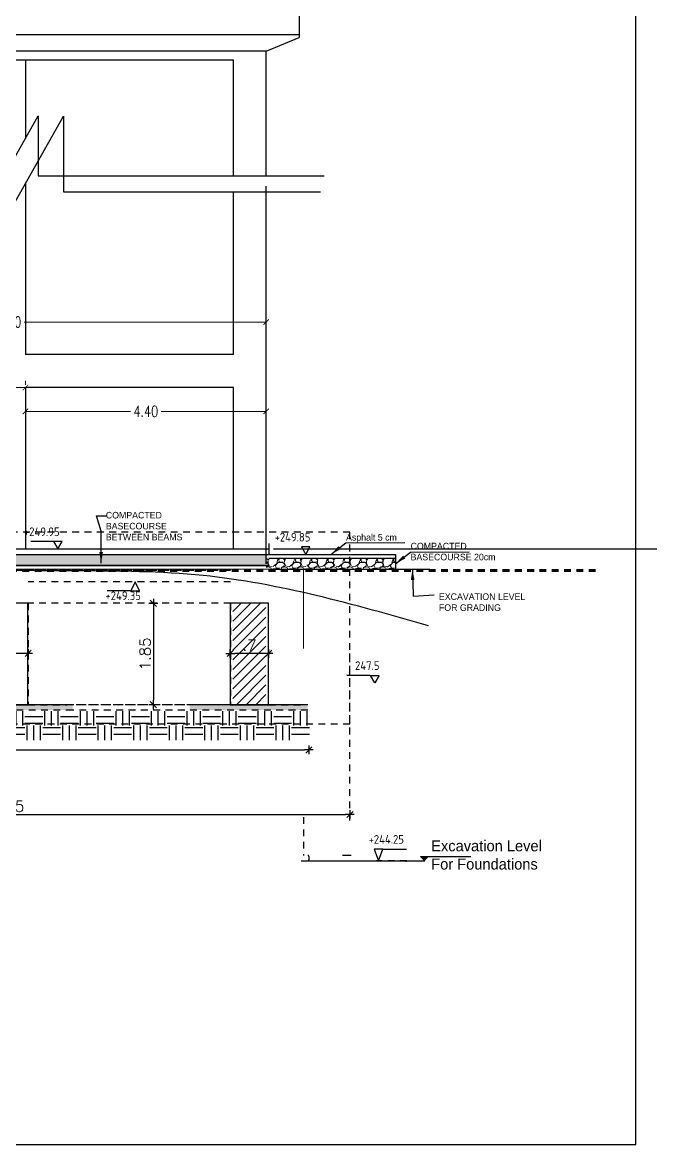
# Model space of a CAD drawing. Extents: x 166525 to 167198, y 178739 to 179747.
# Drawn here: x 166638.02 to 166649.5, y 179219.67 to 179240.17 of the extents above; entities that cross this region are included whole.
import ezdxf

# ---------------------------------------------------------------- set-up
doc = ezdxf.new("R2010")
doc.units = 0
doc.header["$MEASUREMENT"] = 0
for name, pattern in [('AUSGEZOGEN', [0]), ('HIDDEN2', [0.1875, 0.125, -0.0625]), ('VONLAYER', [0])]:
    doc.linetypes.add(name, pattern=pattern)
doc.layers.get('0').update_dxf_attribs({"linetype": 'CONTINUOUS'})
doc.layers.get('DEFPOINTS').update_dxf_attribs({"linetype": 'CONTINUOUS'})
doc.layers.add('BEAM', color=6, linetype='CONTINUOUS', lineweight=13)
for name, color, linetype in [('EBENE0', 7, 'AUSGEZOGEN'), ('HATH', 253, 'CONTINUOUS'), ('Line 1', 2, 'CONTINUOUS')]:
    doc.layers.add(name, color=color, linetype=linetype)
doc.styles.add('DIM', font='simplex.shx', dxfattribs={"width": 0.75})
doc.styles.add('ISO8', font='iso8')
doc.styles.add('ROMAND10', font='ROMAND.shx', dxfattribs={"height": 0.2})
doc.dimstyles.new('1-100-layout', dxfattribs={"dimtxt": 0.2, "dimasz": 0.08, "dimexe": 0.18, "dimexo": 0.0625, "dimgap": 0.05, "dimtad": 1, "dimzin": 12, "dimdsep": 46, "dimtxsty": 'ROMAND10', "dimblk": '2', "dimcen": 0, "dimdle": 0.15, "dimse1": 1, "dimse2": 1, "dimclrd": 256, "dimclre": 9, "dimclrt": 1, "dimazin": 0, "dimtfac": 1, "dimtix": 1, "dimtofl": 0, "dimtmove": 2, "dimatfit": 0, "dimldrblk": '2', "dimfxl": 1, "dimtolj": 1, "dimtzin": 0, "dimlwd": -1, "dimlwe": -1, "dimarcsym": 0})
doc.dimstyles.new('MUTASIM', dxfattribs={"dimscale": 0.9995, "dimtxt": 0.2, "dimasz": 0.1, "dimexe": 0.05, "dimexo": 0.12, "dimgap": 0.05, "dimtad": 0, "dimzin": 0, "dimdsep": 46, "dimtxsty": 'DIM', "dimblk": 'ARCHTICK', "dimcen": 0.09, "dimclrd": 35, "dimclre": 33, "dimclrt": 256, "dimazin": 0, "dimtfac": 1, "dimtofl": 0, "dimtmove": 1, "dimatfit": 3, "dimfxl": 0.18, "dimtolj": 1, "dimtzin": 0, "dimlwd": 13, "dimlwe": 9, "dimarcsym": 0})
doc.dimstyles.get("Standard").update_dxf_attribs({"dimtxt": 0.18, "dimasz": 0.2, "dimexe": 0.2, "dimexo": 0.1, "dimgap": 0.1, "dimtad": 0, "dimzin": 0, "dimdsep": 46, "dimtxsty": 'Standard', "dimcen": 0.1, "dimse1": 1, "dimse2": 1, "dimclrd": 8, "dimadec": 0, "dimazin": 0, "dimtfac": 1, "dimtofl": 0, "dimtmove": 2, "dimatfit": 3, "dimfxl": 1, "dimtolj": 1, "dimtzin": 0, "dimarcsym": 0})

# ---------------------------------------------------------------- blocks, each defined once
blk = doc.blocks.new('2')
for p, q in [((1, 0), (-1, 0)), ((0.71, 0.71), (-0.71, -0.71)), ((0, 1), (0, -1))]:
    blk.add_line(p, q)
blk = doc.blocks.new('*D839')
at = {"transparency": 16777216}
blk.add_line((166632.336, 179226.877), (166643.176, 179226.877), dxfattribs=at)
at = {"layer": 'DEFPOINTS', "color": 0, "linetype": 'Continuous', "transparency": 16777216}
for p in [(166632.256, 179228.386), (166643.256, 179228.356), (166643.256, 179226.877)]:
    blk.add_point(p, dxfattribs=at)
at = {"linetype": 'Continuous', "transparency": 16777216, "xscale": 0.08, "yscale": 0.08, "zscale": 0.08, "rotation": 180}
blk.add_blockref('2', (166632.256, 179226.877), dxfattribs=at)
at = {"linetype": 'Continuous', "transparency": 16777216, "xscale": 0.08, "yscale": 0.08, "zscale": 0.08}
blk.add_blockref('2', (166643.256, 179226.877), dxfattribs=at)
at = {"color": 1, "linetype": 'Continuous', "transparency": 16777216, "insert": (166637.756, 179227.027), "char_height": 0.2, "attachment_point": 5, "style": 'ROMAND10'}
blk.add_mtext('\\A1;11', dxfattribs=at)
blk = doc.blocks.new('*D840')
at = {"transparency": 16777216}
blk.add_line((166631.586, 179225.698), (166643.926, 179225.698), dxfattribs=at)
at = {"layer": 'DEFPOINTS', "color": 0, "linetype": 'Continuous', "transparency": 16777216}
for p in [(166631.506, 179229.674), (166644.006, 179229.674), (166644.006, 179225.698)]:
    blk.add_point(p, dxfattribs=at)
at = {"linetype": 'Continuous', "transparency": 16777216, "xscale": 0.08, "yscale": 0.08, "zscale": 0.08, "rotation": 180}
blk.add_blockref('2', (166631.506, 179225.698), dxfattribs=at)
at = {"linetype": 'Continuous', "transparency": 16777216, "xscale": 0.08, "yscale": 0.08, "zscale": 0.08}
blk.add_blockref('2', (166644.006, 179225.698), dxfattribs=at)
at = {"color": 1, "linetype": 'Continuous', "transparency": 16777216, "insert": (166637.756, 179225.848), "char_height": 0.2, "attachment_point": 5, "style": 'ROMAND10'}
blk.add_mtext('\\A1;12.5', dxfattribs=at)
blk = doc.blocks.new('*D848')
at = {"transparency": 16777216}
blk.add_line((166638.046, 179228.641), (166637.506, 179228.641), dxfattribs=at)
at = {"layer": 'DEFPOINTS', "color": 0, "linetype": 'Continuous', "transparency": 16777216}
for p in [(166637.426, 179228.776), (166638.126, 179228.775), (166637.426, 179228.641)]:
    blk.add_point(p, dxfattribs=at)
at = {"linetype": 'Continuous', "transparency": 16777216, "xscale": 0.08, "yscale": 0.08, "zscale": 0.08, "rotation": 180}
blk.add_blockref('2', (166637.426, 179228.641), dxfattribs=at)
at = {"linetype": 'Continuous', "transparency": 16777216, "xscale": 0.08, "yscale": 0.08, "zscale": 0.08}
blk.add_blockref('2', (166638.126, 179228.641), dxfattribs=at)
at = {"color": 1, "linetype": 'Continuous', "transparency": 16777216, "insert": (166637.776, 179228.791), "char_height": 0.2, "attachment_point": 5, "style": 'ROMAND10'}
blk.add_mtext('\\A1;.7', dxfattribs=at)
blk = doc.blocks.new('*D849')
at = {"transparency": 16777216}
blk.add_line((166642.44, 179228.641), (166641.9, 179228.641), dxfattribs=at)
at = {"layer": 'DEFPOINTS', "color": 0, "linetype": 'Continuous', "transparency": 16777216}
for p in [(166641.82, 179228.776), (166642.52, 179228.775), (166641.82, 179228.641)]:
    blk.add_point(p, dxfattribs=at)
at = {"linetype": 'Continuous', "transparency": 16777216, "xscale": 0.08, "yscale": 0.08, "zscale": 0.08, "rotation": 180}
blk.add_blockref('2', (166641.82, 179228.641), dxfattribs=at)
at = {"linetype": 'Continuous', "transparency": 16777216, "xscale": 0.08, "yscale": 0.08, "zscale": 0.08}
blk.add_blockref('2', (166642.52, 179228.641), dxfattribs=at)
at = {"color": 1, "linetype": 'Continuous', "transparency": 16777216, "insert": (166642.17, 179228.791), "char_height": 0.2, "attachment_point": 5, "style": 'ROMAND10'}
blk.add_mtext('\\A1;.7', dxfattribs=at)
blk = doc.blocks.new('*D850')
at = {"transparency": 16777216}
blk.add_line((166640.414, 179229.477), (166640.414, 179227.784), dxfattribs=at)
at = {"layer": 'DEFPOINTS', "color": 0, "linetype": 'Continuous', "transparency": 16777216}
for p in [(166641.094, 179229.557), (166640.414, 179227.704), (166641.094, 179227.704)]:
    blk.add_point(p, dxfattribs=at)
at = {"linetype": 'Continuous', "transparency": 16777216, "xscale": 0.08, "yscale": 0.08, "zscale": 0.08}
for p, rotation in [((166640.414, 179229.557), 90), ((166640.414, 179227.704), 270)]:
    blk.add_blockref('2', p, dxfattribs=dict(at, rotation=rotation))
at = {"color": 1, "linetype": 'Continuous', "transparency": 16777216, "insert": (166640.264, 179228.631), "char_height": 0.2, "attachment_point": 5, "rotation": 90, "style": 'ROMAND10'}
blk.add_mtext('\\A1;1.85', dxfattribs=at)
blk = doc.blocks.new('_ARCHTICK')
at = {"color": 0, "linetype": 'ByBlock', "const_width": 0.15}
blk.add_lwpolyline([(-0.5, -0.5), (0.5, 0.5)], dxfattribs=at)
blk = doc.blocks.new('*D861')
at = {"layer": 'BEAM', "color": 33, "linetype": 'Continuous', "lineweight": 9, "transparency": 16777216}
for p, q in [((166642.476, 179233.38), (166642.476, 179233.014)), ((166638.076, 179233.184), (166638.076, 179233.114))]:
    blk.add_line(p, q, dxfattribs=at)
at = {"layer": 'BEAM', "color": 35, "linetype": 'Continuous', "lineweight": 13, "transparency": 16777216}
for p, q in [((166638.076, 179233.064), (166639.998, 179233.064)), ((166642.476, 179233.064), (166640.555, 179233.064))]:
    blk.add_line(p, q, dxfattribs=at)
at = {"layer": 'DEFPOINTS', "color": 0, "linetype": 'Continuous', "transparency": 16777216}
for p in [(166642.476, 179233.5), (166638.076, 179233.064), (166642.476, 179233.064)]:
    blk.add_point(p, dxfattribs=at)
at = {"layer": 'BEAM', "color": 35, "linetype": 'Continuous', "lineweight": 13, "transparency": 16777216, "xscale": 0.09995000000000001, "yscale": 0.09995000000000001, "zscale": 0.09995000000000001, "rotation": 180}
blk.add_blockref('_ARCHTICK', (166638.076, 179233.064), dxfattribs=at)
at = {"layer": 'BEAM', "color": 35, "linetype": 'Continuous', "lineweight": 13, "transparency": 16777216, "xscale": 0.09995000000000001, "yscale": 0.09995000000000001, "zscale": 0.09995000000000001}
blk.add_blockref('_ARCHTICK', (166642.476, 179233.064), dxfattribs=at)
at = {"layer": 'BEAM', "linetype": 'Continuous', "transparency": 16777216, "insert": (166640.276, 179233.064), "char_height": 0.1999, "attachment_point": 5, "style": 'DIM'}
blk.add_mtext('\\A1;4.40', dxfattribs=at)
blk = doc.blocks.new('*D862')
at = {"layer": 'BEAM', "color": 33, "linetype": 'Continuous', "lineweight": 9, "transparency": 16777216}
for p, q in [((166633.076, 179233.62), (166633.076, 179233.55)), ((166638.076, 179233.62), (166638.076, 179233.55))]:
    blk.add_line(p, q, dxfattribs=at)
at = {"layer": 'BEAM', "color": 35, "linetype": 'Continuous', "lineweight": 13, "transparency": 16777216}
for p, q in [((166633.076, 179233.5), (166635.298, 179233.5)), ((166638.076, 179233.5), (166635.855, 179233.5))]:
    blk.add_line(p, q, dxfattribs=at)
at = {"layer": 'DEFPOINTS', "color": 0, "linetype": 'Continuous', "transparency": 16777216}
for p in [(166633.076, 179233.5), (166633.076, 179233.5), (166638.076, 179233.5)]:
    blk.add_point(p, dxfattribs=at)
at = {"layer": 'BEAM', "color": 35, "linetype": 'Continuous', "lineweight": 13, "transparency": 16777216, "xscale": 0.09995000000000001, "yscale": 0.09995000000000001, "zscale": 0.09995000000000001, "rotation": 180}
blk.add_blockref('_ARCHTICK', (166633.076, 179233.5), dxfattribs=at)
at = {"layer": 'BEAM', "color": 35, "linetype": 'Continuous', "lineweight": 13, "transparency": 16777216, "xscale": 0.09995000000000001, "yscale": 0.09995000000000001, "zscale": 0.09995000000000001}
blk.add_blockref('_ARCHTICK', (166638.076, 179233.5), dxfattribs=at)
at = {"layer": 'BEAM', "linetype": 'Continuous', "transparency": 16777216, "insert": (166635.576, 179233.5), "char_height": 0.1999, "attachment_point": 5, "style": 'DIM'}
blk.add_mtext('\\A1;5.00', dxfattribs=at)
blk = doc.blocks.new('*D863')
at = {"layer": 'BEAM', "color": 33, "linetype": 'Continuous', "lineweight": 9, "transparency": 16777216}
for p, q in [((166642.476, 179234.934), (166642.476, 179234.646)), ((166633.076, 179234.16), (166633.076, 179234.746))]:
    blk.add_line(p, q, dxfattribs=at)
at = {"layer": 'BEAM', "color": 35, "linetype": 'Continuous', "lineweight": 13, "transparency": 16777216}
for p, q in [((166633.076, 179234.696), (166637.498, 179234.696)), ((166642.476, 179234.696), (166638.055, 179234.696))]:
    blk.add_line(p, q, dxfattribs=at)
at = {"layer": 'DEFPOINTS', "color": 0, "linetype": 'Continuous', "transparency": 16777216}
for p in [(166642.476, 179235.054), (166642.476, 179234.696), (166633.076, 179234.04)]:
    blk.add_point(p, dxfattribs=at)
at = {"layer": 'BEAM', "color": 35, "linetype": 'Continuous', "lineweight": 13, "transparency": 16777216, "xscale": 0.09995000000000001, "yscale": 0.09995000000000001, "zscale": 0.09995000000000001, "rotation": 180}
blk.add_blockref('_ARCHTICK', (166633.076, 179234.696), dxfattribs=at)
at = {"layer": 'BEAM', "color": 35, "linetype": 'Continuous', "lineweight": 13, "transparency": 16777216, "xscale": 0.09995000000000001, "yscale": 0.09995000000000001, "zscale": 0.09995000000000001}
blk.add_blockref('_ARCHTICK', (166642.476, 179234.696), dxfattribs=at)
at = {"layer": 'BEAM', "linetype": 'Continuous', "transparency": 16777216, "insert": (166637.776, 179234.696), "char_height": 0.1999, "attachment_point": 5, "style": 'DIM'}
blk.add_mtext('\\A1;9.40', dxfattribs=at)

msp = doc.modelspace()

# ---------------------------------------------------------------- hatches: boundary and pattern name
h = msp.add_hatch()
h.set_pattern_fill('AR-CONC', color=8, scale=0.02, style=0)
h.set_pattern_definition([(50, (166359.8787, 179195.08438), (0.143452037, -0.012550427), [0.015, -0.165]), (355, (166359.8787, 179195.08438), (-0.02775027, 0.15043843), [0.012, -0.132]), (100.4514, (166359.89066, 179195.08334), (0.115701876, 0.13788791), [0.01274804, -0.14022842]), (46.1842, (166359.8787, 179195.12438), (0.21344821, -0.0331038), [0.0225, -0.2475]), (96.6356, (166359.89649, 179195.12162), (0.18693254, 0.19482357), [0.01912206, -0.2103426]), (351.1842, (166359.8787, 179195.12438), (0.18693239, 0.19482372), [0.018, -0.198]), (21, (166359.8987, 179195.11438), (0.11938141, -0.08052378), [0.015, -0.165]), (326, (166359.8987, 179195.11438), (0.04866307, 0.14503001), [0.012, -0.132]), (71.4514, (166359.90865, 179195.10767), (0.168044526, 0.0645061), [0.01274804, -0.14022842]), (37.5, (166359.8787, 179195.08438), (0.002431971, 0.066578771), [0, -0.1304, 0, -0.134, 0, -0.1325]), (7.5, (166359.8787, 179195.08438), (0.052613907, 0.078882342), [0, -0.0764, 0, -0.1274, 0, -0.0505]), (327.5, (166359.8341, 179195.08438), (0.106764487, -0.004510974), [0, -0.05, 0, -0.156, 0, -0.207]), (317.5, (166359.8141, 179195.08438), (0.116637234, 0.020020996), [0, -0.065, 0, -0.1036, 0, -0.147])])
h.paths.add_polyline_path([(166634.43634, 179227.7039), (166632.27634, 179227.7039), (166632.27634, 179227.6039), (166634.43634, 179227.6039)])
h.paths.add_polyline_path([(166638.93634, 179227.7039), (166636.57634, 179227.7039), (166636.57634, 179227.6039), (166638.93634, 179227.6039)])
h.paths.add_polyline_path([(166643.23634, 179227.7039), (166641.07634, 179227.7039), (166641.07634, 179227.6039), (166643.23634, 179227.6039)])
at = {"linetype": 'Continuous'}
h = msp.add_hatch(dxfattribs=at)
h.set_pattern_fill('EARTH', color=8, scale=1.3, style=0)
h.set_pattern_definition([(0, (-1015.78436, -246.7339), (0.325, 0.325), [0.325, -0.325]), (0, (-1015.78436, -246.612), (0.325, 0.325), [0.325, -0.325]), (0, (-1015.78436, -246.49014), (0.325, 0.325), [0.325, -0.325]), (90, (-1015.74373, -246.4495), (-0.325, 0.325), [0.325, -0.325]), (90, (-1015.62186, -246.4495), (-0.325, 0.325), [0.325, -0.325]), (90, (-1015.49998, -246.4495), (-0.325, 0.325), [0.325, -0.325])])
h.paths.add_polyline_path([(166632.27634, 179227.58709), (166632.27634, 179227.05311), (166643.26872, 179227.05311), (166643.26872, 179227.58709)])
at = {"linetype": 'VONLAYER'}
msp.add_hatch(color=256, dxfattribs=at).paths.add_polyline_path([(166645.29746, 179224.92939), (166645.37371, 179224.85209), (166645.37377, 179224.85209), (166645.45213, 179224.92939)])
at = {"layer": 'HATH', "linetype": 'Continuous'}
h = msp.add_hatch(dxfattribs=at)
h.set_pattern_fill('ANSI31', color=256)
h.set_pattern_definition([(45, (8.79252, 2.05383), (-0.08838834765, 0.08838834765), [])])
h.paths.add_polyline_path([(166642.46886, 179229.5572), (166641.86886, 179229.5572), (166641.86886, 179227.7039), (166642.46886, 179227.7039)])
at = {"layer": 'Line 1', "lineweight": 5}
h = msp.add_hatch(dxfattribs=at)
h.set_pattern_fill('GRAVEL', color=256, scale=0.3, style=0)
h.set_pattern_definition([(228.0128, (166005.127063, 179109.333317), (-2.39999946965, -2.7000004025), [0.0403608, -3.9957264]), (184.9697, (166005.100063, 179109.303317), (3.60000031546, 0.2999973921), [0.0692604, -6.8567775]), (132.5104, (166005.031063, 179109.297317), (2.9999972155, -3.30000260216), [0.0488364, -4.8348096]), (267.2737, (166004.914063, 179109.222317), (0.29999880532, 6.0000000885), [0.0630714, -6.2440674]), (292.8337, (166004.911063, 179109.159317), (-1.50000297163, 3.59999892353), [0.0618465, -6.1228119]), (357.2737, (166004.935063, 179109.102317), (-6.0000000885, 0.29999880532), [0.0630714, -6.2440674]), (37.6942, (166004.998063, 179109.099317), (-3.90000220369, -2.99999712155), [0.0834087, -8.2574547]), (72.2553, (166005.064063, 179109.150317), (2.10000322881, 6.59999886937), [0.0787464, -7.7958963]), (121.4296, (166005.088063, 179109.225317), (-2.40000247025, 3.89999851095), [0.063285, -6.2652219]), (175.2364, (166005.055063, 179109.279317), (3.3000002839, -0.2999974598), [0.0722496, -3.5402289]), (222.3974, (166004.983063, 179109.285317), (-3.60000220532, -3.2999976246), [0.0934344, -9.2500125]), (138.8141, (166005.211063, 179109.219317), (-2.100000884, 1.799999194), [0.0318903, -3.1571532]), (171.4692, (166005.187063, 179109.240317), (3.89999948544, -0.600002373), [0.0606711, -6.0064533]), (225, (166005.12706, 179109.24932), (-3e-17, -0.30000009), [0.0424263, -0.3818376]), (203.1986, (166005.106063, 179109.285317), (1.4999999192, 0.6000003976), [0.0228474, -2.2618845]), (291.8014, (166005.085063, 179109.27632), (-0.299999973, 0.900000082), [0.0323109, -1.5832386]), (30.9638, (166005.097063, 179109.246317), (0.8999994067, 0.600000745), [0.0524787, -1.6968069]), (161.5651, (166005.14206, 179109.27332), (0.60000013, -0.299999521), [0.0379473, -0.9107361]), (16.3895, (166004.911063, 179109.276317), (3.00000065952, 0.89999781295), [0.05316, -5.2628535]), (70.3462, (166004.962063, 179109.291317), (-1.1999985742, -3.3000006407), [0.0445983, -4.4152224]), (293.1986, (166005.142063, 179109.333317), (-0.6000003976, 1.4999999192), [0.0456945, -2.2390374]), (343.6105, (166005.160063, 179109.291317), (-3.00000065952, 0.89999781295), [0.05316, -5.2628535]), (339.444, (166004.911063, 179109.090317), (-1.5000005534, 0.599998799), [0.051264, -2.5119372]), (294.7751, (166004.959063, 179109.072317), (-1.4999976568, 3.30000102655), [0.0429534, -4.2523929]), (66.8014, (166005.145063, 179109.033317), (0.6000003976, 1.4999999192), [0.0456945, -2.2390374]), (17.354, (166005.163063, 179109.075317), (-3.90000060573, -1.1999983507), [0.0502893, -4.9786272]), (69.444, (166004.998063, 179109.033317), (-0.599998799, -1.5000005534), [0.025632, -2.5375692]), (101.3099, (166005.127063, 179109.03332), (-0.2999992896, 1.2000002257), [0.015297, -1.5144087]), (165.9638, (166005.12406, 179109.04832), (0.900000164, -0.299999417), [0.0618465, -1.175085]), (186.009, (166005.064063, 179109.063317), (2.99999992527, 0.29999979524), [0.057315, -5.6741769]), (303.6901, (166005.09706, 179109.21932), (-0.3000004, 0.599999867), [0.0432666, -1.0383987]), (353.1572, (166005.121063, 179109.183317), (5.09999980964, -0.60000239938), [0.0755382, -7.4782689]), (60.9454, (166005.196063, 179109.174317), (-1.2000000082, -2.1000001154), [0.0308868, -3.0578022]), (90, (166005.21106, 179109.20132), (-0.3, 0.3), [0.018, -0.282]), (120.2564, (166005.058063, 179109.072317), (1.19999846604, -2.10000073676), [0.0416772, -4.126056]), (48.0128, (166005.037063, 179109.108317), (2.39999946965, 2.7000004025), [0.0807216, -3.9553656]), (0, (166005.09106, 179109.16832), (0.3, 0.3), [0.078, -0.222]), (325.3048, (166005.169063, 179109.168317), (-2.9999982777, 2.1000025829), [0.0474342, -4.6959822]), (254.0546, (166005.208063, 179109.141317), (-0.2999999668, -1.200000038), [0.0436806, -2.1403524]), (207.646, (166005.196063, 179109.099317), (-5.69999874215, -3.00000231395), [0.0711195, -7.0408422]), (175.4261, (166005.133063, 179109.066317), (-3.9000001675, 0.29999844035), [0.0752397, -7.4487222])])
h.paths.add_polyline_path([(166633.07634, 179230.45007), (166633.07634, 179230.25007), (166642.47634, 179230.25007), (166642.47634, 179230.45007)])
h = msp.add_hatch(dxfattribs=at)
h.set_pattern_fill('GRAVEL', color=256, scale=0.3, style=0)
h.set_pattern_definition([(228.0128, (166014.527063, 179109.263317), (-2.39999946965, -2.7000004025), [0.0403608, -3.9957264]), (184.9697, (166014.500063, 179109.233317), (3.60000031546, 0.2999973921), [0.0692604, -6.8567775]), (132.5104, (166014.431063, 179109.227317), (2.9999972155, -3.30000260216), [0.0488364, -4.8348096]), (267.2737, (166014.314063, 179109.152317), (0.29999880532, 6.0000000885), [0.0630714, -6.2440674]), (292.8337, (166014.311063, 179109.089317), (-1.50000297163, 3.59999892353), [0.0618465, -6.1228119]), (357.2737, (166014.335063, 179109.032317), (-6.0000000885, 0.29999880532), [0.0630714, -6.2440674]), (37.6942, (166014.398063, 179109.029317), (-3.90000220369, -2.99999712155), [0.0834087, -8.2574547]), (72.2553, (166014.464063, 179109.080317), (2.10000322881, 6.59999886937), [0.0787464, -7.7958963]), (121.4296, (166014.488063, 179109.155317), (-2.40000247025, 3.89999851095), [0.063285, -6.2652219]), (175.2364, (166014.455063, 179109.209317), (3.3000002839, -0.2999974598), [0.0722496, -3.5402289]), (222.3974, (166014.383063, 179109.215317), (-3.60000220532, -3.2999976246), [0.0934344, -9.2500125]), (138.8141, (166014.611063, 179109.149317), (-2.100000884, 1.799999194), [0.0318903, -3.1571532]), (171.4692, (166014.587063, 179109.170317), (3.89999948544, -0.600002373), [0.0606711, -6.0064533]), (225, (166014.52706, 179109.17932), (-3e-17, -0.30000009), [0.0424263, -0.3818376]), (203.1986, (166014.506063, 179109.215317), (1.4999999192, 0.6000003976), [0.0228474, -2.2618845]), (291.8014, (166014.485063, 179109.20632), (-0.299999973, 0.900000082), [0.0323109, -1.5832386]), (30.9638, (166014.497063, 179109.176317), (0.8999994067, 0.600000745), [0.0524787, -1.6968069]), (161.5651, (166014.54206, 179109.20332), (0.60000013, -0.299999521), [0.0379473, -0.9107361]), (16.3895, (166014.311063, 179109.206317), (3.00000065952, 0.89999781295), [0.05316, -5.2628535]), (70.3462, (166014.362063, 179109.221317), (-1.1999985742, -3.3000006407), [0.0445983, -4.4152224]), (293.1986, (166014.542063, 179109.263317), (-0.6000003976, 1.4999999192), [0.0456945, -2.2390374]), (343.6105, (166014.560063, 179109.221317), (-3.00000065952, 0.89999781295), [0.05316, -5.2628535]), (339.444, (166014.311063, 179109.020317), (-1.5000005534, 0.599998799), [0.051264, -2.5119372]), (294.7751, (166014.359063, 179109.002317), (-1.4999976568, 3.30000102655), [0.0429534, -4.2523929]), (66.8014, (166014.545063, 179108.963317), (0.6000003976, 1.4999999192), [0.0456945, -2.2390374]), (17.354, (166014.563063, 179109.005317), (-3.90000060573, -1.1999983507), [0.0502893, -4.9786272]), (69.444, (166014.398063, 179108.963317), (-0.599998799, -1.5000005534), [0.025632, -2.5375692]), (101.3099, (166014.527063, 179108.96332), (-0.2999992896, 1.2000002257), [0.015297, -1.5144087]), (165.9638, (166014.52406, 179108.97832), (0.900000164, -0.299999417), [0.0618465, -1.175085]), (186.009, (166014.464063, 179108.993317), (2.99999992527, 0.29999979524), [0.057315, -5.6741769]), (303.6901, (166014.49706, 179109.14932), (-0.3000004, 0.599999867), [0.0432666, -1.0383987]), (353.1572, (166014.521063, 179109.113317), (5.09999980964, -0.60000239938), [0.0755382, -7.4782689]), (60.9454, (166014.596063, 179109.104317), (-1.2000000082, -2.1000001154), [0.0308868, -3.0578022]), (90, (166014.61106, 179109.13132), (-0.3, 0.3), [0.018, -0.282]), (120.2564, (166014.458063, 179109.002317), (1.19999846604, -2.10000073676), [0.0416772, -4.126056]), (48.0128, (166014.437063, 179109.038317), (2.39999946965, 2.7000004025), [0.0807216, -3.9553656]), (0, (166014.49106, 179109.09832), (0.3, 0.3), [0.078, -0.222]), (325.3048, (166014.569063, 179109.098317), (-2.9999982777, 2.1000025829), [0.0474342, -4.6959822]), (254.0546, (166014.608063, 179109.071317), (-0.2999999668, -1.200000038), [0.0436806, -2.1403524]), (207.646, (166014.596063, 179109.029317), (-5.69999874215, -3.00000231395), [0.0711195, -7.0408422]), (175.4261, (166014.533063, 179108.996317), (-3.9000001675, 0.29999844035), [0.0752397, -7.4487222])])
h.paths.add_polyline_path([(166644.83985, 179230.18007), (166644.83985, 179230.38007), (166642.47634, 179230.38007), (166642.47634, 179230.18007)])

# ---------------------------------------------------------------- linework, layer by layer
for p, q in [((166636.84809, 179235.88237), (166638.3099, 179238.46545)), ((166637.26592, 179235.79558), (166638.77198, 179238.46007)), ((166638.3099, 179238.46545), (166638.3099, 179237.36955)), ((166638.77198, 179238.46007), (166638.77198, 179237.07572)), ((166638.3099, 179237.36955), (166643.53642, 179237.36955)), ((166638.77198, 179237.07572), (166643.46751, 179237.07572)), ((166642.52634, 179230.65007), (166642.52634, 179230.45007)), ((166633.07634, 179230.45007), (166642.52634, 179230.45007))]:
    msp.add_line(p, q)
at = {"color": 2, "linetype": 'Continuous'}
for p, q in [((166642.52634, 179230.45007), (166644.83985, 179230.45007)), ((166642.6083, 179230.55007), (166661.53342, 179230.55007)), ((166644.83985, 179230.45007), (166644.83985, 179230.38007)), ((166642.52634, 179230.38007), (166644.83985, 179230.38007)), ((166642.52634, 179230.18007), (166645.46805, 179230.18007)), ((166644.83985, 179230.38007), (166644.83985, 179230.18007))]:
    msp.add_line(p, q, dxfattribs=at)
at = {"linetype": 'VONLAYER'}
for p, q in [((166643.11836, 179224.85007), (166644.5307, 179224.85206)), ((166644.02681, 179224.95007), (166643.87213, 179224.95007)), ((166644.5307, 179224.85206), (166645.37374, 179224.85206)), ((166645.29746, 179224.92939), (166645.37374, 179224.85206)), ((166645.29746, 179224.92939), (166645.45213, 179224.92939)), ((166645.45213, 179224.92939), (166646.21419, 179224.92939))]:
    msp.add_line(p, q, dxfattribs=at)
at = {"color": 2, "linetype": 'Continuous'}
for points in [[(166626.2388, 179219.66595), (166649.23435, 179219.66595), (166649.23435, 179247.49525), (166626.2388, 179247.49525)], [(166638.11975, 179229.5572), (166637.41975, 179229.5572), (166637.41975, 179227.7039), (166638.11975, 179227.7039)], [(166642.51975, 179229.5572), (166641.81975, 179229.5572), (166641.81975, 179227.7039), (166642.51975, 179227.7039)]]:
    msp.add_lwpolyline(points, close=True, dxfattribs=at)
at = {"layer": 'BEAM', "color": 2, "linetype": 'Continuous'}
for p, q in [((166630.08462, 179230.18007), (166643.15634, 179230.18007)), ((166643.15634, 179230.18007), (166643.15634, 179228.7319))]:
    msp.add_line(p, q, dxfattribs=at)
at = {"layer": 'EBENE0', "linetype": 'AUSGEZOGEN'}
for p, q in [((166643.07634, 179246.24384), (166643.07634, 179239.89384)), ((166643.07634, 179239.94384), (166632.47634, 179239.94384)), ((166642.47634, 179239.64384), (166643.07634, 179239.89384)), ((166642.47634, 179239.64384), (166633.07634, 179239.64384)), ((166642.47634, 179237.36955), (166642.47634, 179239.64384)), ((166638.07634, 179239.48556), (166638.07634, 179238.05274)), ((166641.87634, 179237.36955), (166641.87634, 179239.48556)), ((166638.07634, 179237.22935), (166638.07634, 179234.10007)), ((166642.47634, 179230.28007), (166642.47634, 179237.17572)), ((166641.87634, 179234.10007), (166641.87634, 179237.07572)), ((166641.87634, 179234.10007), (166638.07634, 179234.10007)), ((166638.07634, 179233.50007), (166638.07634, 179230.55007)), ((166641.87634, 179233.50007), (166638.07634, 179233.50007)), ((166641.87634, 179230.55007), (166641.87634, 179233.50007)), ((166641.87634, 179230.25007), (166638.07634, 179230.25007))]:
    msp.add_line(p, q, dxfattribs=at)
at = {"layer": 'EBENE0', "color": 3, "linetype": 'AUSGEZOGEN'}
for p, q in [((166638.74531, 179230.68646), (166638.17518, 179230.68646)), ((166638.74531, 179230.68646), (166638.58781, 179230.68646)), ((166638.58781, 179230.68646), (166638.66656, 179230.55007)), ((166638.66656, 179230.55007), (166638.74531, 179230.68646)), ((166643.27669, 179230.58646), (166643.11919, 179230.58646)), ((166643.11919, 179230.58646), (166643.19794, 179230.45007)), ((166643.19794, 179230.45007), (166643.27669, 179230.58646)), ((166640.00229, 179229.78371), (166639.57176, 179229.78371)), ((166640.00229, 179229.78371), (166640.15979, 179229.78371)), ((166640.08394, 179229.94731), (166640.00519, 179229.78371)), ((166640.16269, 179229.78371), (166640.08394, 179229.94731)), ((166644.37809, 179228.23977), (166643.94757, 179228.23977)), ((166644.37809, 179228.23977), (166644.53559, 179228.23977)), ((166644.45975, 179228.10337), (166644.381, 179228.23977)), ((166644.5385, 179228.23977), (166644.45975, 179228.10337)), ((166644.60945, 179225.06493), (166644.45195, 179225.06493)), ((166644.45195, 179225.06493), (166644.5307, 179224.85206)), ((166644.5307, 179224.85206), (166644.60945, 179225.06493)), ((166644.60945, 179225.06493), (166645.03997, 179225.06493))]:
    msp.add_line(p, q, dxfattribs=at)
at = {"layer": 'EBENE0', "linetype": 'HIDDEN2'}
for p, q in [((166642.52634, 179230.25007), (166633.02634, 179230.25007)), ((166641.82634, 179230.1572), (166638.12634, 179230.1572)), ((166641.82634, 179229.95007), (166638.12634, 179229.95007)), ((166641.82634, 179229.5572), (166638.12634, 179229.5572)), ((166638.12634, 179229.5572), (166638.12634, 179227.7039)), ((166641.82634, 179229.5572), (166641.82634, 179227.7039)), ((166638.93634, 179227.6039), (166635.33228, 179227.6039)), ((166638.93634, 179227.7039), (166636.57634, 179227.7039)), ((166638.83634, 179227.7039), (166636.63634, 179227.7039)), ((166638.12634, 179227.7039), (166638.83634, 179227.7039)), ((166641.82634, 179227.7039), (166638.83634, 179227.7039)), ((166643.23634, 179227.7039), (166638.93634, 179227.7039)), ((166643.23634, 179227.6039), (166638.93634, 179227.6039)), ((166643.13634, 179227.7039), (166641.13634, 179227.7039)), ((166643.15634, 179225.65006), (166643.15634, 179224.95007)), ((166643.25634, 179224.93007), (166643.25634, 179224.87007)), ((166645.04866, 179224.85206), (166644.49134, 179224.85206))]:
    msp.add_line(p, q, dxfattribs=at)
at = {"layer": 'EBENE0', "color": 8, "linetype": 'HIDDEN2', "lineweight": 70}
msp.add_line((166648.49637, 179230.1572), (166628.94114, 179230.1572), dxfattribs=at)
at = {"layer": 'EBENE0', "color": 8, "linetype": 'HIDDEN2'}
msp.add_line((166644.00634, 179225.58663), (166644.00634, 179228.80337), dxfattribs=at)
at = {"layer": 'EBENE0', "linetype": 'AUSGEZOGEN'}
msp.add_lwpolyline([(166633.67634, 179239.48556), (166637.47634, 179239.48556), (166638.07634, 179239.48556), (166641.87634, 179239.48556)], dxfattribs=at)
at = {"layer": 'EBENE0', "color": 8, "linetype": 'HIDDEN2'}
msp.add_lwpolyline([(166644.00634, 179230.8572), (166631.50634, 179230.8572), (166631.50634, 179227.35552), (166644.00634, 179227.35552)], close=True, dxfattribs=at)
at = {"layer": 'EBENE0', "linetype": 'HIDDEN2'}
msp.add_lwpolyline([(166642.52634, 179227.7039), (166643.15634, 179227.7039)], dxfattribs=at)
for centre, start, end in [((166643.23634, 179224.93007), 0, 90), ((166643.23634, 179224.87007), 270, 0), ((166645.04866, 179224.83206), 90, 180)]:
    msp.add_arc(centre, 0.02, start, end, dxfattribs=at)
at = {"layer": 'EBENE0', "linetype": 'Continuous'}
msp.add_spline([(166645.44131, 179229.14668), (166641.32166, 179230.06386), (166636.6648, 179230.22275), (166633.3222, 179230.69519), (166630.4288, 179230.76664)], degree=3, dxfattribs=at)
at = {"layer": 'Line 1'}
msp.add_line((166633.02634, 179230.25007), (166642.52634, 179230.25007), dxfattribs=at)
for points in [[(166633.07634, 179230.55007), (166642.52634, 179230.55007)], [(166633.07634, 179230.45007), (166642.52634, 179230.45007)], [(166642.52634, 179230.25007), (166633.02634, 179230.25007)]]:
    msp.add_lwpolyline(points, dxfattribs=at)

# ---------------------------------------------------------------- texts
at = {"linetype": 'VONLAYER', "attachment_point": 1}
for s, insert, char_height, width in [('\\PCOMPACTED \\PBASECOURSE\\PBETWEEN BEAMS', (166639.54521, 179231.42682), 0.12, 3.1547646), ('Asphalt 5 cm', (166643.93619, 179230.82171), 0.12, 3.4596918), ('\\PCOMPACTED \\PBASECOURSE 20cm', (166645.11556, 179230.86193), 0.12, 3.4596918), ('EXCAVATION LEVEL \\PFOR GRADING', (166645.63357, 179229.73772), 0.12, 3.4352826), ('Excavation Level \\PFor Foundations', (166645.49224, 179225.22475), 0.2, 3.1990486)]:
    msp.add_mtext(s, dxfattribs=dict(at, insert=insert, char_height=char_height, width=width))
at = {"layer": 'EBENE0', "color": 3, "style": 'ISO8'}
for s, p in [('+249.95', (166638.04823, 179230.78553)), ('+249.85', (166642.6296, 179230.68553)), ('+249.35', (166639.53793, 179229.61656)), ('247.5', (166644.09998, 179228.33884)), ('+244.25', (166644.34756, 179225.164))]:
    msp.add_text(s, height=0.1575, dxfattribs=at).set_placement(p)

# ---------------------------------------------------------------- dimensions: what is measured, and where the dimension line sits
at = {"color": 2, "linetype": 'Continuous'}
for base, p1, p2, picture, middle in [((166644.00634, 179225.69766), (166631.50634, 179229.67423), (166644.00634, 179229.67423), '*D840', (166637.75634, 179225.84766)), ((166637.42634, 179228.64115), (166638.12634, 179228.77483), (166637.42634, 179228.7761), '*D848', (166637.77634, 179228.79115)), ((166641.81975, 179228.64115), (166642.51975, 179228.77483), (166641.81975, 179228.7761), '*D849', (166642.16975, 179228.79115)), ((166643.25634, 179226.8767), (166632.25634, 179228.38572), (166643.25634, 179228.35572), '*D839', (166637.75634, 179227.0267))]:
    dim = msp.add_linear_dim(base=base, p1=p1, p2=p2, dimstyle='1-100-layout', override={"dimfxl": 0.18, "dimfxlon": 1}, dxfattribs=at)
    dim.commit()
    dim.dimension.update_dxf_attribs({"geometry": picture, "text_midpoint": middle})
dim = msp.add_linear_dim(base=(166640.41352, 179227.7039), p1=(166641.09409, 179229.5572), p2=(166641.09408, 179227.7039), angle=90, dimstyle='1-100-layout', override={"dimfxl": 0.18, "dimfxlon": 1}, dxfattribs=at)
dim.commit()
dim.dimension.update_dxf_attribs({"geometry": '*D850', "text_midpoint": (166640.26352, 179228.63055)})
at = {"layer": 'BEAM', "color": 2, "linetype": 'Continuous'}
for base, p1, p2, picture, middle in [((166642.47634, 179234.69638), (166633.07634, 179234.04029), (166642.47634, 179235.05443), '*D863', (166637.77634, 179234.69638)), ((166633.07634, 179233.50007), (166638.07634, 179233.50007), (166633.07634, 179233.50007), '*D862', (166635.57634, 179233.50007)), ((166642.47634, 179233.064), (166638.07634, 179233.064), (166642.47634, 179233.50007), '*D861', (166640.27634, 179233.064))]:
    dim = msp.add_linear_dim(base=base, p1=p1, p2=p2, dimstyle='MUTASIM', dxfattribs=at)
    dim.commit()
    dim.dimension.update_dxf_attribs({"geometry": picture, "text_midpoint": middle})

# ---------------------------------------------------------------- leaders
at = {"annotation_type": 0, "has_hookline": 1, "hookline_direction": 0}
for points, text_width in [([(166639.45871, 179230.29188), (166639.45871, 179230.87639), (166639.3719, 179231.15199), (166639.5719, 179231.15199)], 1.56), ([(166644.83985, 179230.28007), (166645.11492, 179230.49084), (166646.18797, 179230.49692)], 1.74), ([(166645.1488, 179230.17979), (166645.16051, 179229.68953), (166645.54357, 179229.71272)], 1.92)]:
    msp.add_leader(points, dimstyle='Standard', override={"dimtxt": 0.05, "dimgap": 0.09, "dimtad": 0, "dimpost": ' '}, dxfattribs=dict(at, text_width=text_width))
msp.add_leader([(166643.65929, 179230.45007), (166643.93436, 179230.66084), (166645.00741, 179230.66692)], dimstyle='Standard', override={"dimtxt": 0.05, "dimgap": 0.09, "dimtad": 0, "dimpost": ' '})

doc.saveas('drawing.dxf')
